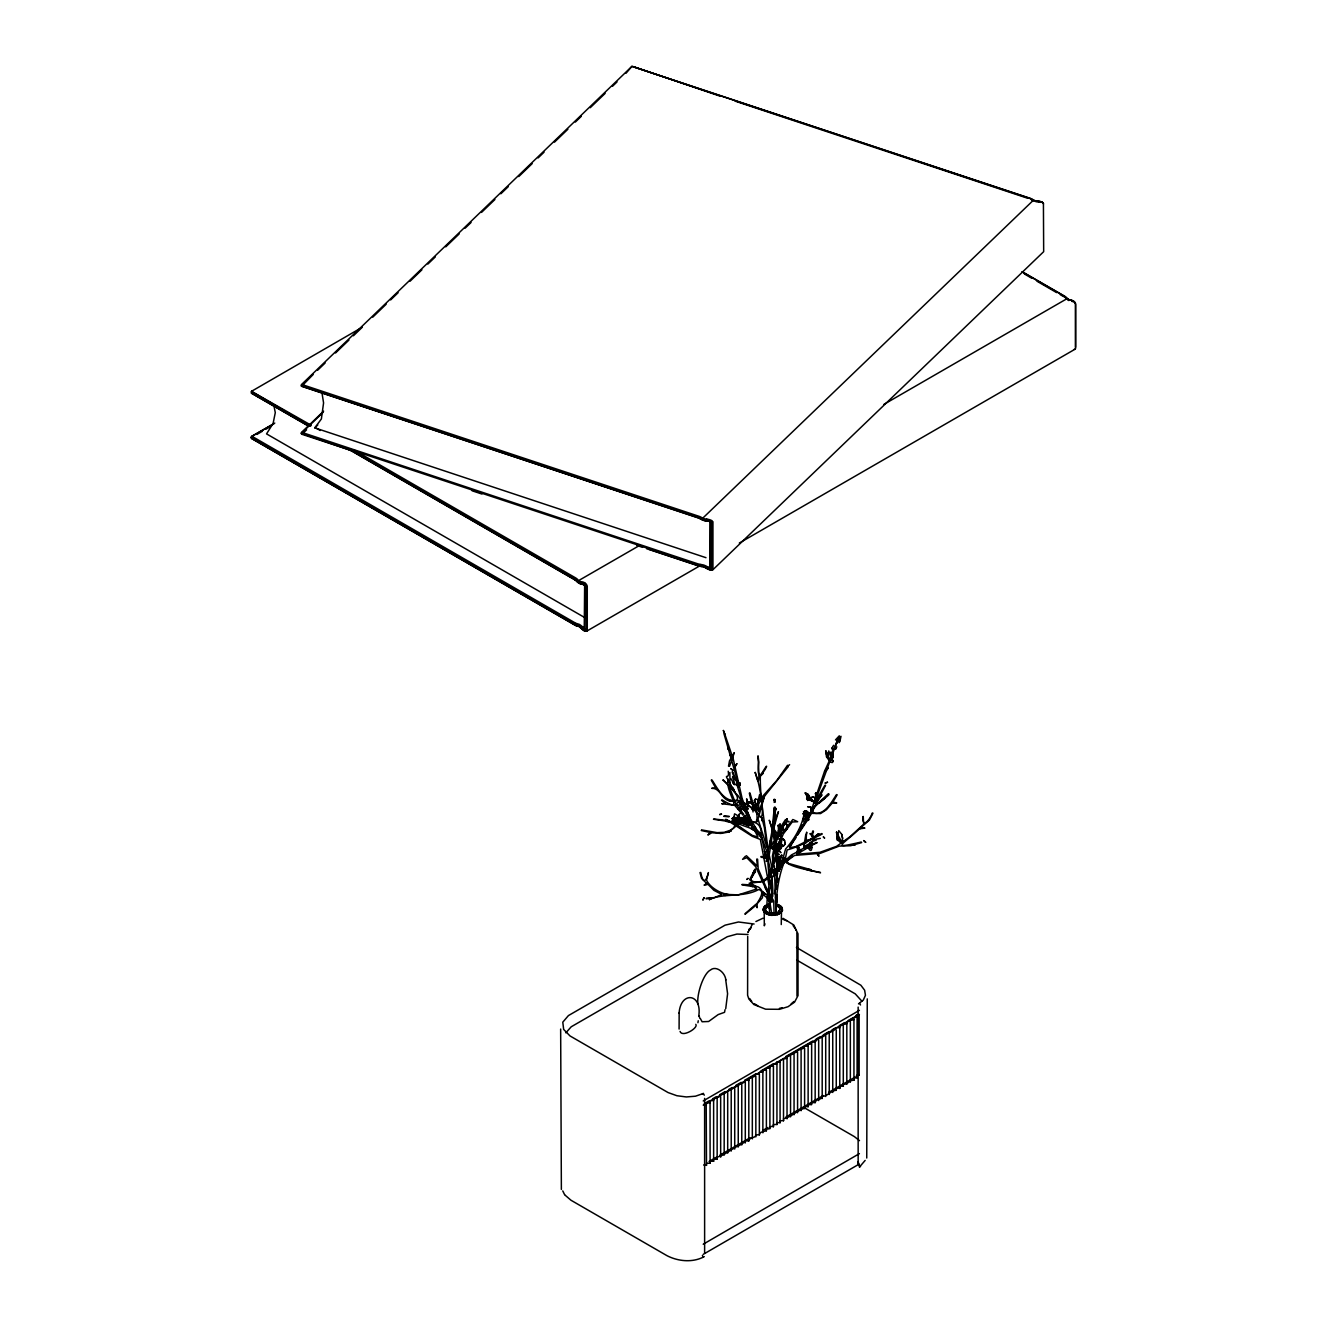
<?xml version="1.0" encoding="UTF-8"?>
<svg xmlns="http://www.w3.org/2000/svg" width="1327" height="1327" viewBox="0 0 1327 1327"><rect width="100%" height="100%" fill="white"/><g stroke="black" fill="none" stroke-linecap="round" stroke-linejoin="round"><path stroke-width="1.5" d="M308.809 426.282L251.433 393.157L251.45 391.349L362.337 327.188L353.413 335.781M699.03 517.961L301.627 386.306L301.279 384.764L631.934 66.35L1030.216 198.304A7.68 5.424 44.9 0 1 1030.747 198.503A11.595 8.211 44.9 0 1 1032.356 199.299L1034.645 200.51A20.751 14.697 44.9 0 0 1035.126 200.659A15.493 10.964 44.9 0 0 1036.901 201.041L1038.195 201.123A12.059 8.543 44.9 0 1 1041.944 202.019M710.028 567.956L710.26 521.959M775.897 913.308C776.146 895.99 777.854 878.258 784.274 862.019M784.605 840.638L782.947 838.714L781.586 840.024L781.205 845.83L783.096 846.211L785.02 844.287L784.605 840.638L782.947 838.681L781.553 839.991L780.276 848.749L777.821 850.922M812.19 847.356L811.261 850.242M773.226 873.116L767.835 848.981L768.018 850.458C765.646 825.892 759.873 800.861 760.321 775.947L763.075 773.326L759.907 776.577C777.572 745.94 754.134 796.648 758.795 762.08C755.843 735.357 762.627 804.228 755.345 772.331M769.478 913.805L769.544 899.656M310.601 426.299L251.45 391.349L311.298 425.32M776.046 836.922L776.03 837.868L777.672 837.121M776.693 868.074C775.731 861.107 788.006 844.984 777.937 863.927M775.134 799.551L775.3 802.188M815.143 793.745L816.122 792.982L814.463 802.47L816.619 797.61L817.764 800.214L821.96 794.757C812.506 806.335 818.494 805.323 797.212 835.363L810.714 813.318L820.501 813.584L826.439 809.719L832.046 803.283L836.74 802.951L832.941 802.039L837.138 794.856M775.963 894.796L776.328 898.479L775.449 897.865M747.698 936.364L747.599 995.25L748.859 998.999L753.902 1004.556L765.629 1009.2L779.463 1009.3L788.039 1006.712L794.574 1002.134L798.025 995.565L797.991 933.826L793.795 925.002L783.063 918.334M774.338 807.247L772.513 825.477M763.241 910.322L764.501 906.407M763.39 908.448L764.053 911.566M765.264 909.559L768.084 905.76M782.316 908.564L780.873 912.628M782.416 910.438L781.288 906.507M251.433 393.157L307.715 425.42M699.992 872.536L701.618 878.457L706.876 883.616M810.382 850.474C807.844 849.214 810.93 847.837 810.051 845.946C806.152 842.446 810.565 848.567 809.603 847.306C808.607 852.83 809.785 844.121 811.908 846.792M697.803 1003.793C696.874 993.044 703.642 973.371 710.426 970.037C716.198 965.127 725.371 972.708 725.819 980.023M698.715 1016.316C702.481 993.127 680.519 990.821 679.076 1013.33M781.47 912.628L781.255 924.554M747.483 809.171L747.582 806.136M753.554 804.61L753.388 809.205L752.376 803.465M776.046 902.609L775.814 899.573M809.852 847.505L809.503 848.766L810.78 846.56L809.686 847.489M753.006 811.975L753.139 809.105L746.985 803.863L744.165 803.482L748.179 809.072L746.288 807.032M772.679 896.588C773.409 883.616 770.97 870.578 767.537 858.121L761.117 857.259M766.757 907.353L767.305 896.604M775.565 807.844L774.752 820.02L778.451 811.626L772.845 831.432L767.918 863.612L769.063 876.533L771.584 886.22L771.982 901.564M831.117 754.101L832.477 750.966L833.24 757.253L830.022 760.62L827.268 757.037L828.778 750.9M777.589 881.825L777.821 878.242M774.371 893.768L776.411 886.187L777.224 871.142M776.759 889.107L776.992 885.64M776.096 848.799L776.444 851.984L777.174 845.199L779.612 841.65L777.191 845.199M817.847 800.115L825.626 785.236M827.268 757.037L827.484 753.852M769.03 908.58L769.594 901.083M774.371 807.844L773.459 823.752L767.885 852.349M776.577 852L776.826 848.749M833.008 754.35L833.24 751.546L830.022 760.636L826.456 756.854L825.908 751.148L829.972 760.437L833.124 757.302M785.252 859.216L787.127 849.943C798.522 846.842 809.553 841.169 819.058 834.119M789.598 764.734L787.027 766.707L787.906 766.674M829.823 760.404L829.823 761.847L832.112 762.527C835.695 760.006 830.005 759.127 830.005 760.023M767.52 894.547C770.042 885.092 767.985 877.678 770.589 868.953M860.759 827.65C842.479 845.216 829.773 849.363 861.256 842.015M781.056 834.418L781.421 826.887L777.008 837.752L781.056 834.418L777.008 837.752M780.658 836.69L779.281 832.095L780.027 823.735L780.193 827.467M780.276 848.749L780.707 845.05L781.221 845.797M767.636 854.074L766.21 861.455L767.62 861.074L764.518 851.254L765.812 857.889M774.205 799.435L774.188 802.42M679.159 1012.883L679.092 1029.072M725.736 1008.653L727.594 993.741L725.67 979.492M783.627 825.328L782.714 829.939L784.058 831.001L786.729 829.259L787.409 826.572M782.98 828.015L782.748 829.922L784.058 830.984M811.394 812.788L810.731 807.098L807.629 806.716L810.714 807.115L811.228 808.574L811.427 812.804L809.536 813.6L806.816 811.328L809.536 813.6M866.747 1158.023L867.261 998.883M831.15 754.118L830.022 760.62L827.899 757.617L830.055 752.027L831.349 755.08L829.989 760.437L827.268 757.601L825.908 751.148L827.086 754.466M807.745 800.546L806.6 798.555L813.551 801.375L814.562 803.366L816.155 792.965L817.631 798.522L814.297 801.176L808.69 800.081L805.307 792.982L808.193 794.193L809.57 796.847L805.307 792.982L814.496 802.47M830.934 757.966L831.332 755.096M815.74 795.686L816.122 792.982L817.614 798.539L814.297 801.176L808.292 798.522M839.609 739.902L839.211 742.656L839.327 737.563L835.927 744.563L839.294 735.822L835.463 739.919M820.318 838.365L814.463 839.477L812.837 836.027L813.434 838.88C810.15 824.482 817.316 833.986 809.868 833.688C815.641 838.846 812.92 840.14 809.47 844.851L803.897 846.211L805.771 834.6M680.054 1031.427C682.161 1037.863 698.665 1027.844 695.812 1024.344M700.357 1018.589L702.116 1021.757L708.635 1021.491L718.172 1014.591L724.575 1012.302L724.99 1009.764M733.101 818.925L734.146 821.065L732.222 818.51L736.435 823.702L739.371 822.491L738.857 814.579L741.378 812.389M738.509 816.735L738.857 814.612M799.036 850.358C799.7 847.008 802.968 852.83 799.136 852.034C798.837 847.024 795.155 853.161 797.411 853.261M697.919 1022.702L698.251 1020.762M770.091 889.107L771.932 878.424M733.931 817.399L734.561 813.833L737.281 815.309L739.222 822.591L734.528 819.406L733.931 817.399L734.528 819.389M836.756 743.004L837.254 740.184L835.944 744.596M729.535 766.326L734.295 752.824M710.343 568.951L710.343 522.075M728.506 766.193L729.518 760.835L734.063 752.857M749.921 879.701L749.788 879.934M749.125 883.235L756.738 888.99L738.343 894.862L725.371 894.398L732.172 894.995C721.672 894.763 710.061 887.663 706.561 880.216C711.521 857.06 705.334 896.272 700.756 872.42M770.954 871.657L771.385 874.277M779.646 857.076C775.681 866.166 787.044 858.917 778.8 860.493M776.312 836.408L772.463 855.915L772.911 863.612M782.018 844.835L781.089 848.534L781.835 845.15M841.534 843.06L842.612 838.365L841.716 834.301L838.764 830.652L837.735 834.998L838.564 838.846L841.534 843.06L838.581 838.863M781.338 838.797L781.188 836.292L778.252 835.828M779.43 846.178L781.155 836.325M781.072 848.534L781.985 844.835M786.712 829.242L787.326 825.842L785.916 822.84L783.643 825.328M809.47 844.851L800.347 850.076M843.226 1084.292C848.666 1084.607 848.417 1079.962 853.941 1080.211L853.941 1019.634C850.906 1015.835 859.846 1018.788 855.898 1015.636M853.941 1080.211L853.643 1079.233M779.413 846.012L781.338 838.581L776.312 858.304L771.485 870.313M734.146 821.065L732.239 818.477L739.371 822.491L743.369 822.093L745.724 815.392M738.243 808.923L740.848 807.961M777.207 838.249L773.608 856.197L773.89 860.062M873 813.152L869.384 820.103L859.365 828.861L864.856 828.114L860.559 827.434M773.674 829.143L772.082 826.29L772.961 834.617L776.892 837.553L780.691 835.562L781.437 830.204L776.859 837.519L771.966 834.733L771.966 831.581L774.537 830.038L777.622 833.87M780.259 838.299L775.117 858.27L771.966 865.718M780.691 835.562L781.537 832.411M777.108 836.458L776.776 839.095L781.371 838.813L783.245 834.053L792.219 822.01L797.676 821.712L793.894 819.937M776.66 837.536L776.793 839.079M805.157 810.78L802.868 821.529L808.425 813.882M777.788 836.64L778.733 833.422L776.892 837.553L772.082 826.29L772.977 834.633M779.596 829.392L777.041 837.752L779.38 832.394M836.11 744.314L817.133 796.167M804.676 810.979C802.503 825.261 795.321 838.017 785.584 849.015L779.894 869.467L781.902 861.339L778.103 870.86L779.397 871.341L777.423 853.377M872.221 813.086C870.612 818.56 864.358 825.858 863.462 821.795L863.263 816.47L862.716 819.273L864.059 823.885L850.01 836.723L836.508 846.361L819.97 852.282L796.582 854.289L806.932 848.301L810.897 845.249L812.854 841.185L816.171 840.173M833.24 751.546L832.228 757.817M865.154 1160.412L859.498 1166.997L858.154 1161.755L858.154 1007.093M565.849 1032.837L571.224 1026.783L727.296 936.713L736.949 934.059L748.03 934.507M796.98 995.913L796.897 933.047M814.214 801.077L817.747 800.247L817.697 798.074M748.312 931.554L747.964 932.499L752.127 924.737M748.975 929.729L749.307 928.817M830.918 757.17L832.875 751.712M763.274 909.227L763.771 907.386M782.034 911.516L782.565 910.04M771.252 868.356L767.669 877.329L763.042 880.713L765.165 879.801C760.487 882.936 745.708 883.699 752.907 875.057L751.397 877.91L755.461 871.391L753.471 872.95L754.963 869.235L750.054 878.922M811.096 810.897L824.548 771.219L830.188 758.961M834.285 748.129L835.678 744.563M706.528 1163.215L710.111 1163.265L710.045 1100.614M710.111 1163.265L710.045 1161.191L713.627 1161.241L713.627 1100.647C713.428 1096.749 720.428 1098.408 720.279 1094.957C724.924 1094.294 726.002 1091.773 729.535 1090.412C732.703 1089.301 734.047 1086.498 738.393 1086.083C738.293 1082.749 745.111 1084.026 744.895 1080.742M713.627 1161.241C711.355 1157.227 718.935 1161.059 716.762 1157.575M745.21 1140.888L748.81 1140.921L748.81 1080.344C748.61 1076.446 755.61 1078.105 755.445 1074.654M717.078 1157.127C724.293 1155.485 728.639 1150.758 734.577 1148.087M755.76 1134.784L759.359 1134.834L759.359 1074.256C757.485 1070.209 764.568 1074.107 762.809 1070.143M759.359 1134.834C759.044 1131.948 763.97 1131.417 766.392 1130.77L766.392 1070.192C764.518 1066.145 771.601 1070.043 769.842 1066.079M734.345 1147.424C739.338 1146.395 741.445 1143.609 745.127 1141.983M766.326 1128.696C771.269 1130.305 768.416 1125.064 773.425 1126.706L773.425 1066.128C771.153 1062.114 778.733 1065.946 776.56 1062.463M776.876 1122.609L780.077 1122.708L780.077 1062.114C779.53 1059.593 784.605 1059.029 786.43 1058.349C787.276 1055.728 790.477 1055.778 792.385 1054.119C794.16 1052.643 797.195 1052.51 798.273 1049.922C799.899 1049.557 804.958 1048.612 804.228 1046.489M748.81 1140.921C749.009 1137.471 754.3 1138.151 755.693 1135.895M766.392 1130.77L766.243 1129.808M773.425 1126.706L773.359 1124.632L777.075 1124.334M800.712 1109.107C805.439 1109.737 803.333 1105.59 808.126 1106.685L808.126 1046.091C805.854 1042.077 813.434 1045.908 811.261 1042.441M780.077 1122.708L779.911 1120.851L783.643 1120.552M811.577 1102.571L815.16 1102.621L815.16 1042.027C816.934 1038.228 822.64 1037.614 825.56 1034.977C828.794 1032.107 834.301 1031.693 836.192 1027.778M783.428 1118.827C790.643 1117.168 795.006 1112.441 800.944 1109.77M808.126 1106.685C806.003 1102.953 812.29 1106.038 811.494 1103.682M832.676 1090.396C837.619 1091.988 834.783 1086.747 839.775 1088.405L839.775 1027.811C839.477 1024.942 844.387 1024.394 846.825 1023.747C846.526 1020.861 851.453 1020.347 853.941 1019.634M815.16 1102.621C815.359 1099.154 820.65 1099.834 822.043 1097.578M822.126 1096.484C827.086 1096.185 828.944 1092.834 832.593 1091.491M839.775 1088.405L839.709 1086.332L843.441 1086.017M775.598 835.562L776.958 838.515L778.849 835.91L776.793 835.065M777.34 833.771L779.165 828.977L778.501 831.2L778.319 825.245L779.712 828.098L781.006 826.787M835.877 744.629L838.233 739.239M806.186 815.292L806.949 813.517M780.011 859.365L781.636 855.301M768.681 874.642L768.532 874.875M836.806 746.753L835.91 748.76L832.809 749.506L831.88 748.445L833.588 745.293M833.273 761.034L832.112 762.511M703.642 1164.973L706.495 1165.338L706.196 1103.085L710.111 1102.687M706.495 1165.338L706.395 1164.36M839.809 741.776L841.003 736.336L838.365 737.812M752.392 809.702L754.864 807.247L755.511 808.724L753.155 809.122M807.098 818.51L810.299 812.423M706.694 519.073A10.102 7.149 44.9 0 0 706.18 519.039L705.466 518.99A13.801 9.77 44.9 0 1 703.891 518.658A19.026 13.469 44.9 0 1 703.459 518.525L701.585 517.497A13.104 9.272 44.9 0 0 699.727 516.568A9.422 6.668 44.9 0 0 699.097 516.336L302.125 384.598L301.627 385.543L698.583 517.265A7.68 5.424 44.9 0 1 699.097 517.464A11.611 8.111 44.4 0 1 700.673 518.359L702.995 519.471M699.03 564.224L302.125 432.486L301.627 433.431L356.499 452.407M750.12 929.215L751.049 927.739M802.669 824.565L789.698 847.721L795.868 846.576L821.745 833.538M755.445 829.889C757.236 826.273 751.381 825.294 753.056 828.197M734.694 766.674L736.85 763.738M735.075 766.956L736.833 763.755M810.017 842.662L810.731 842.23C806.103 846.742 802.122 847.771 805.705 840.953C807.28 846.228 805.804 838.531 806.434 834.865M787.143 818.908C783.179 822.159 794.326 821.347 785.866 821.828L780.707 829.541M739.371 823.669L740.184 822.325L737.862 824.05L734.329 822.906L733.947 821.413L736.253 819.953L733.947 821.413L734.312 822.939M772.795 876.931L777.522 869.533L773.376 875.638L785.186 861.704C792.551 867.958 809.934 869.965 820.517 872.867M772.414 828.794L769.262 820.202L772.696 831.365M728.042 820.849L725.852 819.489M781.056 844.171L776.428 851.785L771.816 848.417L770.141 840.97L772.38 843.889M787.89 767.039L758.629 803.581L758.696 811.742L763.97 797.892L757.999 819.074L766.973 847.306L764.369 827.55L761.93 818.112L759.459 816.304M752.741 802.868L753.354 809.221M832.643 747.267L831.88 748.445L832.825 749.473L835.894 748.743M818.046 797.046L824.946 785.219M771.684 868.803C767.703 869.401 771.286 879.519 769.826 875.538L770.572 877.429L768.914 875.223L766.989 879.237L763.042 881.626L750.883 883.085L751.845 882.488L750.452 884.081L750.651 883.201L752.309 884.877L750.17 882.986L756.44 886.784L755.61 886.353C761.798 886.751 760.388 891.943 765.944 894.415L762.478 891.926L766.707 894.796L771.999 902.277L755.644 866.631L746.786 857.69L742.573 859.365L745.376 856.28M785.518 819.555L779.977 828.065M732.438 757.617L729.916 754.731L733.035 758.016L742.175 798.638L751.464 822.126L750.319 821.994M807.828 812.605L808.79 814.43L806.235 810.697L807.861 817.532L809.171 815.69M787.574 765.281L776.759 780.525L759.293 800.048L760.122 800.33L759.591 794.608L757.717 802.57L753.719 808.077M774.238 871.159L784.257 860.609M774.072 871.408L775.897 868.82L772.812 872.917M251.433 392.145L252.13 391.166M796.034 837.636L789.349 846.925M792.882 819.472L781.155 834.219M803.78 823.039L805.987 820.02M705.981 557.688L314.798 427.858L321.383 418.95L323.572 402.927L321.997 392.974M763.655 908.166L768.399 904.914M764.12 908.497L764.816 907.552M782.184 911.118L778.567 914.22M784.838 859.299C784.357 863.777 788.387 857.524 785.352 859.249M831.15 759.127L830.088 761.383L828.496 759.243L829.939 759.061M778.418 850.408L776.444 852.896L774.52 850.358L777.871 850.126M831.78 759.276L830.088 761.416L828.512 759.21L831.747 759.26M778.435 850.425L776.444 852.929L774.504 850.375M836.524 794.558C831.465 802.089 825.659 813.617 815.889 813.385C803.017 811.062 833.339 793.811 828.562 793.977M729.9 772.496L729.983 790.345L729.303 786.795L735.622 803.631L743.833 814.446M755.494 799.086L754.283 800.795L756.274 805.307L758.546 803.349L758.032 799.551L755.511 799.119L754.466 800.347L756.29 805.273L757.982 804.66L758.497 801.425M808.359 820.302L808.508 817.996L804.776 818.958L807.828 820.55L809.022 819.555M756.042 905.23L745.077 914.303M784.92 859.714L783.793 860.161L782.432 857.64M824.863 770.871C833.82 762.594 822.027 775.316 825.195 770.887M811.776 808.939L828.114 793.944M713.926 819.008L728.689 820.65M764.933 923.824L764.319 925.798L764.203 912.512M753.172 810.034L754.167 809.039M751.264 807.778L753.52 806.733M793.894 1001.52L791.108 1003.909M761.167 799.219L765.065 795.354M814.164 806.501L816.304 804.394M313.189 374.496L301.627 386.306M317.667 370.2L325.115 363.034M335.532 352.982L348.935 340.077M372.771 317.136L386.174 304.215M390.636 299.919L398.083 292.753M410.01 281.274L421.92 269.796M427.875 264.056L435.322 256.891M445.756 246.855L459.159 233.934M465.113 228.211L471.068 222.472M481.502 212.42L494.905 199.514M500.86 193.775L508.307 186.609M518.741 176.574L532.144 163.652M538.098 157.93L544.053 152.19M554.487 142.138L567.89 129.233M575.337 122.067L581.292 116.328M590.233 107.719L605.129 93.388M612.576 86.205L617.038 81.909M625.979 73.3L631.934 66.35L1029.735 198.353A9.422 6.668 44.9 0 1 1030.366 198.602A13.088 9.256 44.9 0 1 1032.24 199.531L1034.098 200.559A19.026 13.469 44.9 0 0 1034.546 200.676A13.817 9.787 44.9 0 0 1036.122 201.024M323.622 411.154L301.279 432.652L301.627 434.194L356.996 452.358M322.975 412.432L301.279 433.415L302.125 434.145L306.603 429.848M314.798 427.858L317.783 424.988M702.68 518.243L1033.335 200.277M774.205 871.872L776.063 873.431L776.195 871.574M784.423 824.183L785.916 822.873L787.293 825.858M786.43 859.382L791.589 854.837L797.709 851.685M859.415 1010.345L703.227 1100.929M859.415 1014.558L703.227 1105.142M859.415 1153.627L703.227 1244.212M805.555 818.311L804.792 818.958L805.821 820.02M818.659 833.771L808.309 840.787L822.159 834.102M764.269 906.706L765.546 905.512M778.667 911.997L780.409 908.796L776.494 905.329M779.861 913.49L781.421 912.147M819.091 803.167L824.996 798.207M746.371 811.942L741.942 808.889M742.506 809.022L740.234 810.017L738.227 809.055M812.323 796.814L811.046 797.942L813.103 797.029M858.818 1164.293L703.227 1254.347M783.627 860.112C772.745 863.213 778.269 866.199 785.335 860.261M779.115 866L780.956 864.64M783.096 846.178L784.29 845.266M855.368 1016.399L858.187 1014.276M756.125 905.08C758.497 900.685 765.895 891.081 758.696 889.538C743.236 897.981 723.265 892.706 709.464 899.606M745.077 913.689L755.975 904.218L757.12 907.734L756.821 904.085L762.378 897.798L762.942 892.872L761.847 893.486L767.421 898.114L770.025 903.057L771.684 913.673M741.047 822.392L738.094 823.072L737.132 821.977L738.724 819.771L741.295 821.031M858.486 1003.892L863.296 1000.094L865.453 995.3L864.623 990.207L860.875 985.248L796.399 947.395M740.997 804.61C733.98 807.496 736.983 798.406 741.047 804.477M771.982 831.565L774.52 830.055M740.814 804.51C745.674 801.84 737.994 799.219 740.648 804.51M274.789 423.081L251.45 436.55L251.433 438.358L575.022 625.199A5.922 3.434 60.2 0 0 575.669 625.531A8.559 4.976 60.5 0 0 576.582 625.813L578.622 626.311A15.974 9.073 59.3 0 1 579.236 626.875A12.125 6.95 59.8 0 1 580.463 627.737L581.525 628.733A9.455 5.49 60.1 0 0 584.593 630.988M273.677 423.943L251.45 436.55L251.433 438.358L575.736 625.382A7.265 4.213 60.2 0 0 576.499 625.763A9.836 5.673 59.8 0 0 577.56 626.045M256.824 434.443L262.215 431.341M265.798 429.268L269.398 427.194M354.326 450.168L575.736 577.975A7.282 4.197 59.9 0 1 576.25 578.323A9.82 5.673 60 0 1 577.56 579.385L578.638 580.579L639.714 545.364M883.865 404.403L1066.974 298.691L1067.953 299.272M586.716 631.138L699.827 565.833M739.321 543.042L1075.019 349.217M705.483 1102.936L709.049 1100.879M712.616 1098.806L716.198 1096.749M719.765 1094.692L725.106 1091.607M728.689 1089.533L732.255 1087.476M735.822 1085.42L741.179 1082.334M744.746 1080.261L755.445 1074.09M760.802 1070.989L773.293 1063.79M785.783 1056.574L812.555 1041.114M816.122 1039.058L819.688 1037.001M823.254 1034.944L828.612 1031.842M832.178 1029.785L835.745 1027.728M839.311 1025.671L844.669 1022.57M848.235 1020.513L853.593 1017.427M709.049 1161.457L716.198 1157.343M719.765 1155.27L750.103 1137.77M762.594 1130.554L767.935 1127.469M785.783 1117.152L823.254 1095.521M828.612 1092.436L855.368 1076.977M702.381 1094.029L703.327 1093.481L704.272 1095.19M859.498 1166.997L860.526 1166.416M564.804 1194.914L570.975 1200.238L667.033 1255.707C678.346 1261.496 692.86 1262.84 704.272 1256.636M765.347 905.794L766.89 904.765M767.918 905.445L765.331 907.618L765.546 910.405M755.892 921.535L763.025 918.201M777.605 912.611L780.691 908.58L776.627 904.997M780.342 913.059L773.691 915.049L768.134 914.369M703.327 1093.481L695.481 1096.202L686.324 1096.948L676.87 1095.72L668.095 1092.569L570.013 1035.939L563.66 1029.42L562.781 1022.172L568.42 1015.586L725.04 925.184L738.459 921.983L754.101 924.023M779.447 850.955L780.923 852.73L779.463 850.939L775.681 851.752L775.549 852.863L776.195 854.157L779.397 854.356M776.759 851.221L775.582 852.863L777.489 854.538M751.994 809.503L756.904 805.074C755.776 815.524 761.267 829.74 746.802 817.764M817.1 842.778C812.439 844.901 802.089 850.64 804.792 847.737L803.714 848.102M804.278 847.853L816.686 842.512M856.446 1014.906L859.15 1014.458L859.15 1075.052L856.446 1075.484M840.92 840.688L839.676 841.235L842.114 843.226L843.375 840.688M785.12 859.083L784.572 857.458M712.682 569.88L712.118 570.013A4.96 3.517 44.9 0 1 711.222 569.996A3.417 2.422 44.9 0 1 710.443 569.963A11.694 8.277 44.9 0 1 706.561 568.371L705.267 567.657A15.493 10.964 44.9 0 0 703.741 566.977A20.734 14.68 44.9 0 0 702.995 566.679L700.474 566.347A10.782 7.63 44.9 0 1 699.346 566.165M807.247 840.356L808.243 839.974M766.724 905.014L768.449 904.168M776.345 913.076L777.771 912.528M777.075 914.784L778.866 914.17M706.876 883.367L704.09 885.109L708.021 884.363L713.926 890.367L722.021 894.531L714.407 897.599L706.296 898.18M738.144 782.416L740.234 782.864L739.753 785.269L737.679 785.451L736.999 783.544M750.17 821.546L752.26 821.994L761.98 838.681L765.845 857.839M742.556 807.961L746.719 811.096M713.462 819.257L731.675 821.944L736.22 823.818L734.843 822.723L736.203 823.619L733.433 828.131L730.58 830.188L724.26 832.311L717.094 832.643L701.585 829.906M857.093 1017.245L857.093 1077.839L854.19 1077.906M743.9 817.714L733.118 817.565M811.577 1041.994L815.16 1042.027M804.544 1046.058L808.126 1046.091M776.876 1062.015L780.077 1062.114M755.76 1074.207L759.359 1074.256M745.21 1080.294L748.81 1080.344M776.477 913.009L769.063 912.976M777.29 914.767L771.8 915.365M779.397 1008.387L782.233 1007.724M740.018 806.766C746.073 805.389 742.042 812.738 739.985 807.032M706.13 898.843L712.168 898.13L709.414 899.623M302.125 384.598L301.279 385.975L698.549 518.028M302.125 432.486L301.627 433.431L698.549 565.169A4.993 3.533 44.9 0 0 699.047 565.302A8.111 5.739 44.9 0 0 700.026 565.451L703.061 565.932A24.5 17.334 44.9 0 1 703.94 566.264A18.744 13.27 44.9 0 1 705.765 567.093L707.158 567.923A8.858 6.27 44.9 0 0 709.879 569.134L710.028 568.072L710.194 569.067M861.654 842.579L850.69 845.714L839.228 846.112L820.335 853.311L794.558 855.434L786.928 860.908L792.451 855.915L787.243 860.775L787.74 863.197L811.477 869.848L804.129 868.737L809.188 870.363L820.368 872.353M839.775 1027.811L836.972 1027.596M773.425 1066.128L770.605 1065.896M766.392 1070.192L763.572 1069.96M713.627 1100.647L710.808 1100.431M722.037 803.764L735.274 805.34L734.478 805.074L743.087 815.193M806.385 817.896L807.347 817.78M743.352 822.11L739.355 822.475L744.331 822.624L744.182 820.667L739.836 820.468L735.987 822.574L736.12 824.482M706.495 1104.761L703.642 1104.396M700.474 564.423L700.208 564.439A6.585 4.694 45.3 0 1 699.362 564.373M752.94 809.188L756.29 810.449L757.783 808.84L757.385 807.413M760.985 856.496L765.513 857.06L767.288 855.998L766.658 850.939L761.482 836.773L762.411 839.394L756.805 831.465L760.753 836.027L753.388 829.607L756.589 831.515L749.49 827.882L738.691 823.967L728.722 832.046L720.777 833.439L711.869 832.742L707.872 834.998L710.293 832.477L701.253 830.503M700.673 564.423L703.592 565.003A26.258 18.578 44.9 0 1 704.554 565.368A20.419 14.448 44.9 0 1 706.545 566.281L708.137 567.226M700.955 566.38L703.459 566.612A18.993 13.452 44.9 0 1 704.123 566.911A13.817 9.687 44.4 0 1 705.45 567.591L706.694 568.221M751.381 827.219L752.99 827.351M578.638 626.128L577.56 626.079M1038.477 202.003L1037.415 201.936A18.727 13.253 44.9 0 1 1035.591 201.555M706.827 520.964L705.765 520.897A18.711 13.237 44.9 0 1 703.642 520.433M707.755 520.997L706.545 520.914A20.386 14.431 44.9 0 1 704.222 520.416A26.457 18.727 44.9 0 1 703.592 520.234L701.734 519.52M729.12 816.271L724.177 815.889M728.905 816.835L723.812 816.354M742.175 884.396L752.509 885.043C749.589 884.396 755.245 888.493 751.148 885.739L752.558 886.519L741.975 884.877M808.525 816.138L806.551 816.885L808.093 817.963L808.641 816.536L808.093 817.946L806.65 817.266M730.912 778.634L734.163 784.489L739.819 784.97L736.916 782.366L739.819 784.97M746.205 823.636L744.563 821.529L746.205 823.619L751.862 824.1M725.902 819.306L728.059 820.617M818.693 853.128C815.442 852.349 821.712 859.863 817.399 854.124C818.361 855.583 819.904 853.079 818.477 853.128M581.757 584.096L580.894 583.946A14.63 8.476 60.2 0 1 579.153 583.299L577.394 582.188M582.802 584.378L581.823 584.228A15.941 9.206 60 0 1 579.932 583.498L579.418 583.216M731.691 820.998L734.826 821.347M576.217 624.619L578.688 625.349A18.86 10.798 59.7 0 1 579.401 625.863A14.68 8.509 60.2 0 1 580.894 626.925L582.022 628.102A6.967 3.998 59.8 0 0 584.245 629.744L584.643 585.124L584.643 585.97M769.942 915.149L771.85 915.348M1036.122 201.024L1037.332 201.09A13.734 9.72 44.9 0 1 1041.695 202.168A5.159 3.649 44.9 0 1 1042.441 202.666A3.964 2.803 44.9 0 1 1042.906 202.998L1043.072 203.147A2.438 1.725 44.9 0 1 1043.42 203.529L1043.669 251.666L712.947 569.698L712.947 521.727M711.935 788.354C720.611 787.84 721.805 800.795 730.895 801.01L728.722 800.33L734.096 801.326L738.807 800.43L740.864 802.586L739.172 800.529L749.125 819.058M769.577 890.4L767.056 890.002L769.577 890.964M732.836 818.278L746.089 818.842C754.366 823.735 761.681 820.783 761.399 836.508C763.025 832.361 748.544 825.361 753.338 828.214L744.331 816.686M770.091 915.132L765.331 913.324L763.091 909.907M722.916 780.094C720.926 777.954 746.902 800.795 733.748 800.563C723.149 800.281 717.36 788.105 711.969 779.944M746.438 825.029L748.926 825.792L740.897 822.674M703.061 520.267L700.026 518.724A8.144 5.772 44.9 0 0 698.881 518.144M719.499 95.975L633.278 66.582M735.175 101.167L1027.164 198.071M648.969 549.262L698.549 565.717M472.113 490.774L481.917 494.026M636.728 545.414L642.6 547.354M646.514 548.665L698.583 565.949M842.479 840.373L843.342 840.671M777.423 904.234L781.52 906.805M777.556 904.467L780.475 905.877M777.473 904.964L782.084 908.282M767.786 912.462L769.179 913.026M782.781 919.213L786.646 920.772M766.542 913.756L768.433 914.718M711.853 788.321L715.734 788.039L711.272 780.11M1033.799 200.991L1031.676 199.763M741.113 822.84L749.871 825.56L748.494 821.977L745.326 818.394L750.054 824.531L743.8 816.752M813.103 796.996L814.463 797.643M754.764 810.498L752.973 809.188M757.8 1005.766L754.416 1003.776M804.743 816.005L807.795 817.449L803.498 811.51L804.743 816.005L807.795 817.449L805.34 812.97M722.104 799.899C746.52 814.612 724.442 792.319 728.191 779.098L728.473 780.475C723.298 772.48 729.867 780.525 728.224 771.236M721.556 800.297L725.139 802.968L721.988 803.747M1068.849 300.549L1067.638 299.869M575.006 579.949L348.255 449.04M738.442 820.302L739.803 820.998M574.84 579.634L575.686 580.098M1022.586 271.919L1064.718 296.22A5.922 3.417 60 0 1 1065.15 296.502A8.559 4.943 60 0 1 1066.278 297.447L1068.733 299.471A12.109 7 60 0 0 1070.176 300.035L1071.37 300.234A8.907 5.109 59.7 0 1 1074.289 301.577M1021.89 271.753L1064.038 296.07A7.282 4.197 59.9 0 1 1064.553 296.402M1024.394 273.959L1031.56 278.106M1036.951 281.208L1056.657 292.603M1060.256 294.66L1063.839 296.734M316.672 428.439L320.255 430.495M350.029 449.073L575.022 578.954A5.922 3.417 60 0 1 575.454 579.219M348.951 449.223L573.048 578.605M586.07 618.349L266.545 433.879L273.097 423.429L275.286 412.647L273.826 405.233M797.013 960.217L855.268 993.873L861.87 1001.172M804.179 1107.647L854.389 1136.625L859.498 1140.656M575.686 623.209L252.13 436.384L251.433 437.363L575.006 624.188A3.865 2.239 60.1 0 0 575.404 624.387A6.834 3.948 60.2 0 0 576.217 624.619M579.153 583.067L576.217 580.911A7.879 4.512 59.8 0 0 575.802 580.629A5.822 3.268 59.3 0 0 575.271 580.198M766.707 911.831L767.951 912.545M765.215 912.959L766.956 914.137M732.554 777.008L736.452 779.314M748.494 818.444L744.596 816.138L746.769 822.84M806.6 832.311L806.269 834.982L806.783 832.411M837.437 840.14L842.214 843.06L836.524 832.228L837.437 840.14L836.972 836.624M778.501 860.51L777.556 856.628L779.629 856.479M701.303 519.288L700.474 518.724M858.187 1074.157L859.15 1075.052M754.582 827.749L755.594 828.96M578.738 580.645L579.65 581.176A10.782 6.237 60.2 0 0 580.944 581.69L581.939 581.823A10.798 6.303 60.5 0 1 585.489 583.299M700.49 519.039L700.208 518.542A6.668 4.711 44.9 0 0 699.263 518.044M748.71 805.771L753.189 809.122M1066.974 298.691L1066.079 297.679A10.434 6.054 60.1 0 0 1064.553 296.369M756.722 859.083L757.319 866.116L746.388 855.699M584.162 585.041L584.577 585.008A6.668 3.832 59.9 0 0 583.017 584.461M803.183 813.584L807.778 817.432L804.112 816.072L803.167 813.6L807.778 817.449L806.103 814.894M712.417 521.113L712.251 520.98A4.761 3.367 44.9 0 0 711.023 520.217A13.751 9.737 44.9 0 0 706.71 519.122M735.722 823.934L752.21 835.38L757.982 837.038L750.717 822.873M765.861 911.085L766.906 911.931M764.153 912.031L765.712 913.391M805.34 792.965L809.57 796.847M583.017 627.339L581.823 626.162A15.974 9.189 59.9 0 0 580.198 624.934A20.22 11.661 60 0 0 579.418 624.403L576.664 623.524A5.258 3.069 60.7 0 1 575.968 623.375M757.8 813.285C767.454 830.32 759.542 779.231 754.947 772.679M751.696 1001.404L749.639 998.534M735.208 821.463L732.239 818.477L736.468 823.685M811.593 800.264L814.297 802.172L816.337 800.347L815.889 799.086M576.598 580.844L577.544 581.906M813.02 801.69L811.062 798.871M856.479 1076.861L857.093 1077.839M755.561 807.048L752.757 802.852M732.554 821.131L740.947 828.529L734.644 823.254L727.777 820.65L752.326 836.325L760.354 839.46L768.781 884.097M773.807 799.667L774.985 800.662L774.238 799.318M774.255 872.32L776.643 876.185L775.615 889.007M723.58 780.226L738.575 796.266L746.438 809.503M732.537 782.383L734.179 784.506M732.753 757.634L724.774 734.047M827.915 757.617L829.989 760.437M755.527 829.126L758.895 834.633L754.599 830.022M793.115 925.616L795.288 928.718M251.45 437.562L252.13 438.524M780.956 907.651L781.935 910.67C777.771 915.962 767.802 915.978 763.705 910.587M765.281 910.256L766.094 911.201M763.44 911.002L764.717 912.528M564.556 1194.565L562.764 1190.933M775.631 845.083L773.21 841.55L772.845 848.567M752.11 828.828C754.035 831.515 756.805 830.37 753.222 828.828M859.498 1003.312L860.526 1004.987M755.312 810.963L756.954 813.733M765.231 887.796L769.594 895.327M734.743 783.71L732.554 777.025M807.115 797.262L808.69 800.081M702.381 1255.458L703.327 1257.167M798.788 847.372C798.257 855.235 795.006 841.782 798.97 847.704M805.34 815.591L806.252 817.299M744.829 808.475L748.76 818.278M732.803 771.982L736.485 781.487M732.122 771.932L735.125 779.911M754.881 807.28L755.494 808.74M752.359 804.759L751.347 803.134L747.366 802.453L751.281 801.989L749.324 793.164M817.614 798.539L816.122 792.982M836.524 832.228L837.719 835.214L836.557 832.228M710.028 521.528L710.045 521.743A3.964 2.836 45.2 0 0 709.431 521.461A8.626 6.171 45.5 0 0 707.789 521.03A16.438 11.744 45.6 0 0 707.142 520.914M753.354 804.61L749.954 792.949M743.999 806.882L736.883 784.572M795.702 929.497L796.018 930.36M747.599 811.925L752.26 822.989L751.779 824.399L749.722 824.581L749.025 822.674M781.985 907.502L782.432 909.36M737.63 784.307L738.724 786.878L738.061 783.477M773.459 831.1L772.065 826.29L772.596 830.851M724.094 734.113L737.663 781.553M770.489 882.057L771.584 886.22L770.506 882.223M807.081 814.546L807.878 817.532M750.468 821.745L751.182 824.366M738.442 782.615L739.139 785.219M699.113 1015.719L699.727 1018.041M737.762 817.1L739.205 822.591M561.371 1189.44L560.658 1029.055M841.7 834.301L842.595 838.365M825.941 751.148L827.302 757.584M771.103 845L771.816 848.417M770.473 885.059L770.97 887.448M774.089 833.107L776.61 847.903M757.584 859.166L758.165 868.82L766.276 887.663L773.741 901.016L774.122 915.265M748.262 806.285L747.018 799.186M773.276 834.982L774.304 840.837M747.35 804.494L746.57 798.97M774.304 865.867L776.03 913.308M773.011 869.766L773.243 871.756M774.023 831.647L775.117 807.065M1043.52 203.827L1042.823 202.633A3.417 2.422 44.9 0 0 1041.944 202.102M777.44 871.756L777.655 874.095M776.229 853.626L777.025 868.671M777.24 902.476L777.075 894.879M769.395 891.827L769.544 897.649M1075.567 347.276L1075.567 303.933A1.874 1.078 60.2 0 0 1074.903 302.224A2.886 1.675 60.1 0 0 1074.289 301.611M850.342 1021.724L850.342 1082.301M846.825 1023.747L846.825 1084.341M843.292 1025.788L843.292 1086.365M836.259 1029.852L836.259 1090.429M832.742 1031.875L832.742 1092.469M829.226 1033.899L829.226 1094.493M825.709 1035.939L825.709 1096.517M822.193 1037.963L822.193 1098.557M818.676 1040.003L818.676 1100.581M811.643 1044.067L811.643 1104.645M804.61 1048.114L804.61 1108.708M801.093 1050.155L801.093 1110.732M797.577 1052.178L797.577 1112.772M794.06 1054.219L794.06 1114.796M790.544 1056.242L790.544 1116.836M787.027 1058.283L787.027 1118.86M784.987 842.147L784.987 844.271M783.511 1060.306L783.511 1120.9M776.942 1064.088L776.942 1124.682M769.909 1068.152L769.909 1128.746M762.876 1072.216L762.876 1132.81M755.843 1076.28L755.843 1136.857M752.326 1078.304L752.326 1138.898M745.293 1082.368L745.293 1142.962M741.776 1084.408L741.776 1144.985M738.243 1086.431L738.243 1147.026M734.727 1088.472L734.727 1149.049M731.21 1090.495L731.21 1151.073M727.694 1092.519L727.694 1153.113M724.177 1094.559L724.177 1155.137M720.661 1096.583L720.661 1157.177M717.144 1098.623L717.144 1159.201M704.62 1098.391L704.62 1253.07M587.264 630.01L587.264 586.65A2.472 1.427 59.9 0 0 586.468 584.527A4.014 2.322 60 0 0 585.472 583.498M585.87 586.667L585.87 630.01M698.583 565.932A7.663 5.391 44.6 0 0 699.346 566.148A9.422 6.668 44.9 0 0 700.026 566.165M701.585 566.364A13.071 9.223 44.7 0 1 700.026 566.148M706.661 568.288A22.858 16.173 44.9 0 0 707.291 568.636L707.507 568.669A11.694 8.393 45.4 0 0 711.255 570.129M708.154 567.16A12.208 8.526 44.4 0 0 708.867 567.525A7.166 5.009 44.4 0 0 709.53 567.856A3.367 2.355 44.4 0 0 710.144 568.056M711.172 569.98A1.758 1.244 45.1 0 0 711.67 569.781L711.67 522.141A1.675 1.178 44.9 0 0 711.172 521.594A3.417 2.422 44.9 0 0 710.293 521.063A10.948 7.746 44.9 0 0 706.926 520.167L705.267 520.002A15.476 10.948 44.9 0 1 703.492 519.62M708.037 521.08A7.199 5.109 44.9 0 1 710.144 521.461M1038.825 202.102A8.891 6.287 44.9 0 1 1040.6 202.351M703.625 520.25A24.682 17.384 44.5 0 1 703.061 520.068M703.492 519.786A20.751 14.846 45.6 0 1 702.995 519.653M1030.532 199.183A8.144 5.772 44.9 0 1 1031.527 199.68M579.302 626.51A14.63 8.377 59.6 0 1 579.849 626.858A10.815 6.27 60.2 0 1 580.961 627.638L581.939 628.683A10.765 6.27 60.3 0 0 585.489 631.287M583.83 627.936A9.903 5.607 59.5 0 1 583.051 627.24M585.97 630.093A2.173 1.244 59.7 0 1 584.577 630.823M585.472 631.121A4.13 2.389 60.1 0 0 586.368 631.237L586.484 631.221A2.472 1.427 59.9 0 0 587.28 630.026M1074.24 349.3A4.13 2.389 59.9 0 0 1074.654 349.316L1074.787 349.3A2.472 1.427 60.1 0 0 1075.567 348.105L1075.55 304.729A2.472 1.427 60.1 0 0 1074.77 302.606M585.904 586.683A1.874 1.095 59.2 0 0 585.224 584.942A2.886 1.692 60.2 0 0 584.593 584.311A8.907 5.159 60.1 0 0 581.69 583.017L580.596 582.802A12.109 6.967 59.8 0 1 579.02 582.171L576.582 580.164A8.559 4.993 60.3 0 0 575.47 579.153M1074.77 302.606A3.517 2.024 60 0 0 1074.389 302.158A4.246 2.455 60 0 0 1073.775 301.577A9.886 5.739 60.2 0 0 1070.574 300.035L1069.33 299.786A10.798 6.27 60.4 0 1 1067.953 299.321M584.179 584.991A3.948 2.306 60.4 0 0 583.482 584.593A9.024 5.291 60.9 0 0 582.006 584.062M1071.702 301.329A9.256 5.441 61.1 0 1 1073.178 301.743M575.868 580.281A5.325 3.002 59.5 0 1 576.582 580.911M1064.984 297.331A6.502 3.799 60.3 0 1 1065.664 297.895M746.919 879.386L747.93 878.441L746.919 879.386M862.932 816.702L862.716 819.273L862.965 816.636M825.228 783.046L827.501 782.25L825.228 783.046M584.643 628.633L584.494 629.711L584.66 628.616M702.978 899.905L704.04 897.666L702.978 899.905M705.881 880.398L705.881 880.398M853.311 844.752C850.126 845.581 858.768 844.967 853.311 844.752M775.233 810.283L775.001 811.162C777.639 806.667 775.631 810.067 775.134 808.707L775.233 810.283M755.262 869.484L754.118 872.585L755.262 869.484M736.103 780.06L737.148 779.48L736.103 780.06M740.201 783.842L739.72 785.252L737.679 785.418L740.201 783.842M752.227 822.972L751.762 824.382L749.722 824.548L752.227 822.972M733.914 791.025L728.457 781.056L734.959 792.285L733.914 791.025M817.316 800.944L816.238 803.83L818.261 799.368L817.316 800.944M719.715 814.529L721.49 814.164L719.715 814.529M750.85 879.337L751.065 880.879L750.85 879.337M787.11 818.892L786.563 819.986L787.11 818.892M753.106 873.1L753.703 872.104L753.106 873.1M730.878 768.648L732.819 770.241L730.878 768.648M843.408 841.069L842.114 843.192L840.008 841.7L843.408 841.069M742.407 817.697L740.383 820.915L742.423 817.714M744.414 816.287L740.615 820.932L744.447 816.304M863.628 823.669L864.507 823.005L863.495 823.802M778.468 836.756L776.958 838.482L775.267 836.408L778.468 836.756M756.423 806.219L753.985 808.475L756.423 806.219M818.494 833.937L815.359 836.624L818.494 833.937M863.811 840.605L865.652 842.297L863.811 840.605M861.82 827.136L859.946 828.546L861.82 827.136M731.194 830.719L728.855 831.913L731.393 830.669M805.157 846.244L804.195 846.477L805.157 846.244M714.473 968.478L714.473 968.478M707.225 884.246L705.549 884.329L707.341 884.263M750.319 802.437L747.615 802.371L750.286 802.437M731.575 821.828L726.234 821.33L731.575 821.828M746.968 803.847L744.132 803.482L746.985 803.863M823.37 836.972L824.548 837.984L823.37 836.972M725.106 895.443L723.713 894.58L725.106 895.443M723.381 730.497L724.758 734.146L723.381 730.497M728.772 749.805L727.976 748.461L728.772 749.805M787.674 863.097L786.712 861.804L787.74 863.197M776.428 851.785L773.989 847.057L776.461 851.785M734.362 791.025L733.101 788.188L734.362 791.025M762.08 818.709L761.715 817.814L762.08 818.709M757.153 821.562L756.589 819.87L757.153 821.562M778.949 827.6L778.285 825.394L778.949 827.6M812.207 836.392L811.958 835.33L812.207 836.392M776.726 876.517L776.428 875.173L776.726 876.517M762.494 821.148L762.212 819.539L762.411 821.081M858.519 1164.724L858.154 1161.755L858.519 1164.724"/></g></svg>
